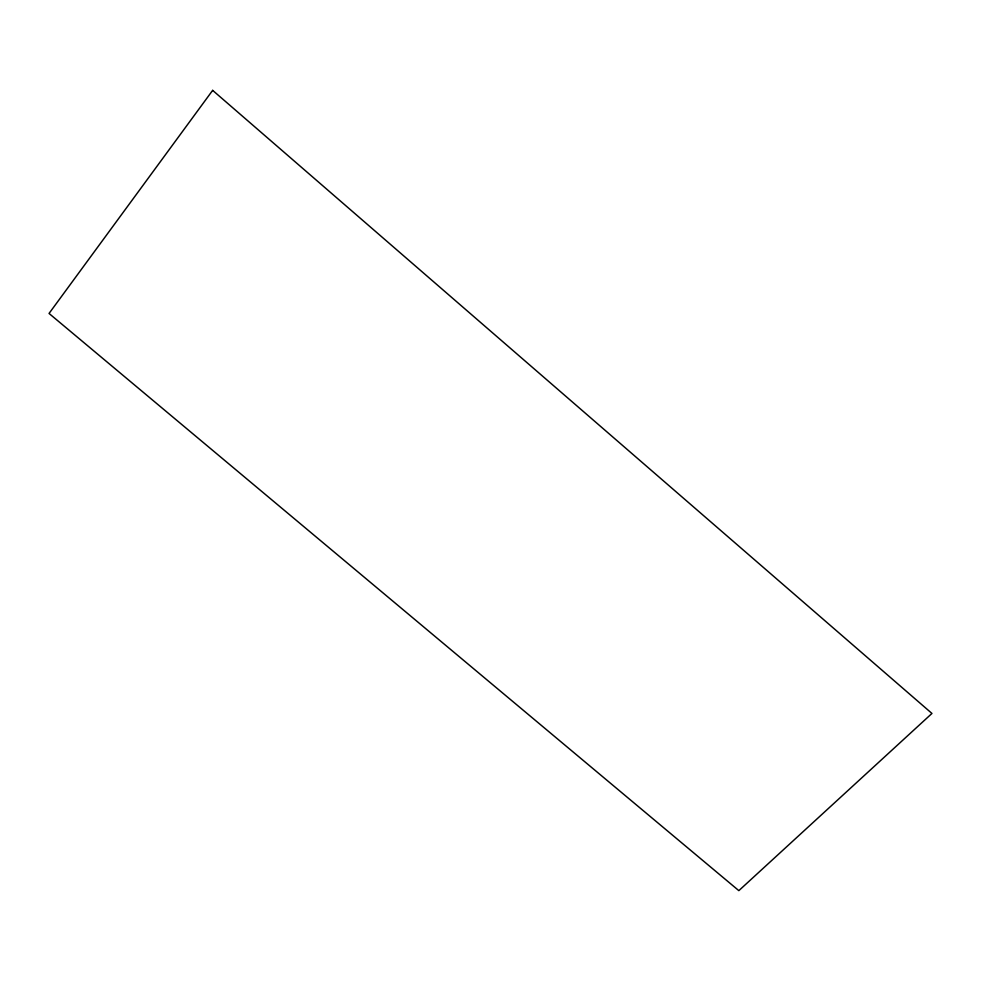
<?xml version="1.0" encoding="UTF-8"?>
<svg xmlns="http://www.w3.org/2000/svg" width="981" height="981" viewBox="0 0 981 981"><rect width="100%" height="100%" fill="white"/><g stroke="black" fill="none" stroke-linecap="round" stroke-linejoin="round"><path stroke-width="1.47" d="M212.656 90.362L49.05 313.454L738.84 890.638L931.95 713.445L212.656 90.362"/></g></svg>
